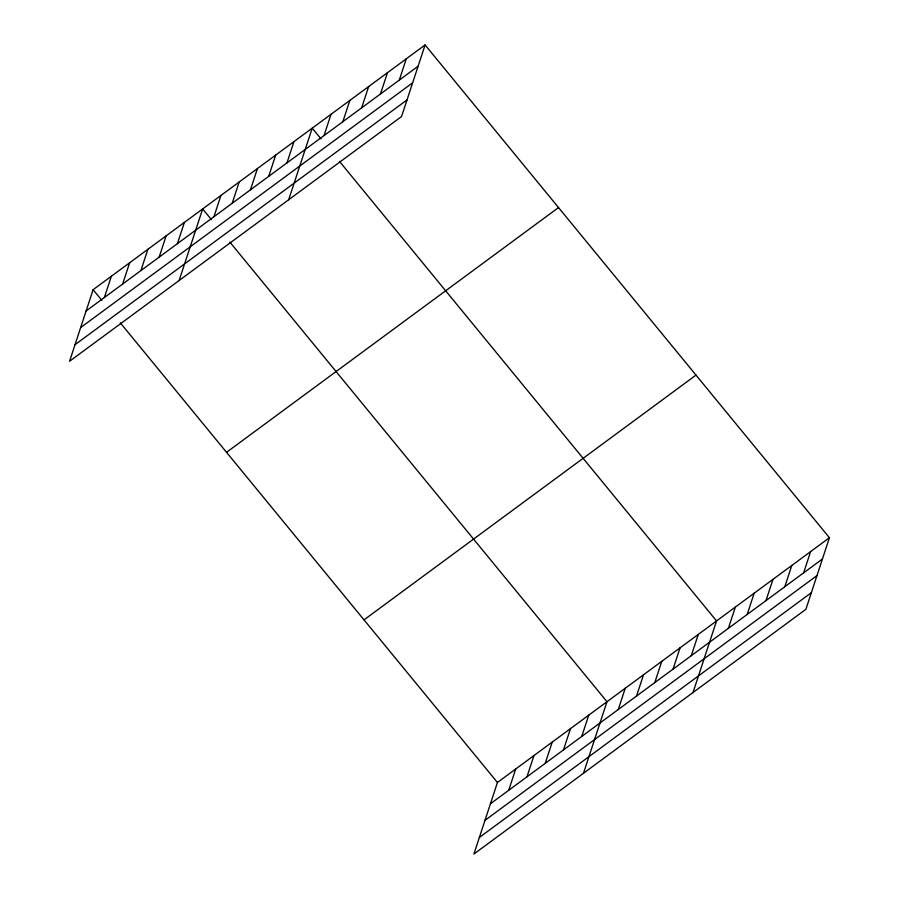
<?xml version="1.0" encoding="UTF-8"?>
<svg xmlns="http://www.w3.org/2000/svg" width="899" height="899" viewBox="0 0 899 899"><rect width="100%" height="100%" fill="white"/><g stroke="black" fill="none" stroke-linecap="round" stroke-linejoin="round"><path stroke-width="1.35" d="M425.092 44.95L93.103 289.703L69.571 361.274L401.561 116.522L425.092 44.95L829.429 537.726L805.897 609.297L473.908 854.05L497.439 782.478L829.429 537.726M104.374 297.513L111.364 276.24M122.624 284.05L129.625 262.778M140.885 270.588L147.886 249.315M159.145 257.125L166.146 235.853M177.406 243.663L184.396 222.39M179.126 280.499L202.657 208.939L211.434 219.637M213.928 216.749L220.918 195.476M232.189 203.286L239.179 182.014M250.439 189.824L257.44 168.551M268.7 176.361L275.701 155.089M286.961 162.899L293.962 141.626M288.68 199.735L312.211 128.164L320.999 138.862M324.033 135.569L331.023 114.297M342.845 121.702L349.846 100.43M361.656 107.835L368.657 86.562M380.468 93.957L387.469 72.684M399.28 80.09L406.281 58.817M508.71 790.288L515.7 769.016M526.96 776.826L533.961 755.553M545.221 763.363L552.222 742.091M563.482 749.912L570.472 728.628M581.743 736.45L588.733 715.177M583.462 773.286L606.994 701.714L229.874 242.101M618.265 709.525L625.255 688.252M636.514 696.062L643.515 674.789M654.775 682.599L661.776 661.327M673.036 669.137L680.037 647.864M691.297 655.674L698.287 634.402M693.017 692.511L716.548 620.939L339.429 161.326M728.37 628.345L735.36 607.072M747.181 614.478L754.171 593.205M765.993 600.611L772.994 579.338M784.805 586.744L791.805 565.471M803.616 572.865L810.617 551.593M86.113 310.975L418.102 66.223M80.652 327.573L412.641 82.82M75.033 344.677L407.022 99.924M226.537 452.321L558.526 207.568M364.005 619.861L695.995 375.108M490.449 803.751L822.428 558.998M484.988 820.349L816.977 575.596M479.369 837.452L811.347 592.699M93.103 289.703L101.879 300.401M120.32 322.865L497.439 782.478"/></g></svg>
